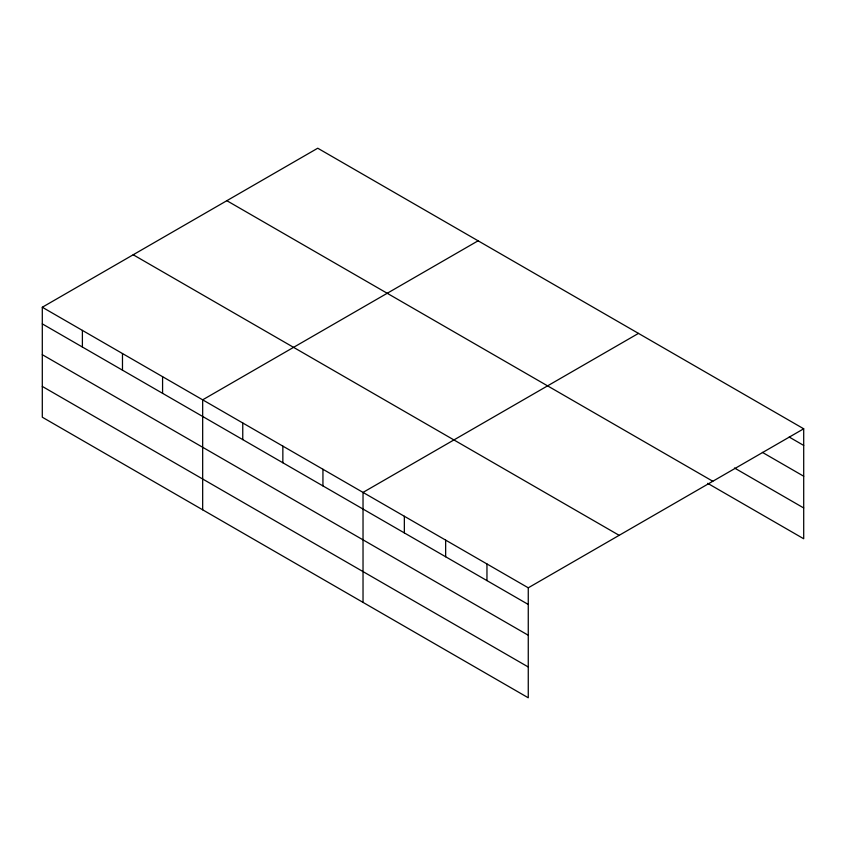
<?xml version="1.0" encoding="UTF-8"?>
<svg xmlns="http://www.w3.org/2000/svg" width="846" height="846" viewBox="0 0 846 846"><rect width="100%" height="100%" fill="white"/><g stroke="black" fill="none" stroke-linecap="round" stroke-linejoin="round"><path stroke-width="1.27" d="M528.264 635.251L528.264 587.811L42.3 307.246L42.3 417.215L528.264 697.781L528.264 635.251L42.3 354.685M707.69 483.33L803.7 538.754L803.7 428.785L317.736 148.219L42.3 307.246M478.106 240.803L202.67 399.83L202.67 509.8M638.476 333.387L363.029 492.414L363.029 602.394M528.264 587.811L803.7 428.785M789.191 437.044L803.7 445.43M762.394 452.377L803.7 476.224M734.487 467.997L803.7 507.96M226.844 200.692L712.808 481.258M133.192 254.762L619.156 535.328M42.3 323.881L528.264 604.456M42.3 386.421L528.264 666.986M486.958 563.954L486.958 580.599M445.652 540.108L445.652 556.753M404.346 516.261L404.346 532.906M322.939 469.266L322.939 485.911M282.85 446.117L282.85 462.762M242.76 422.979L242.76 439.613M162.58 376.682L162.58 393.327M122.48 353.533L122.48 370.178M82.39 330.384L82.39 347.029"/></g></svg>
